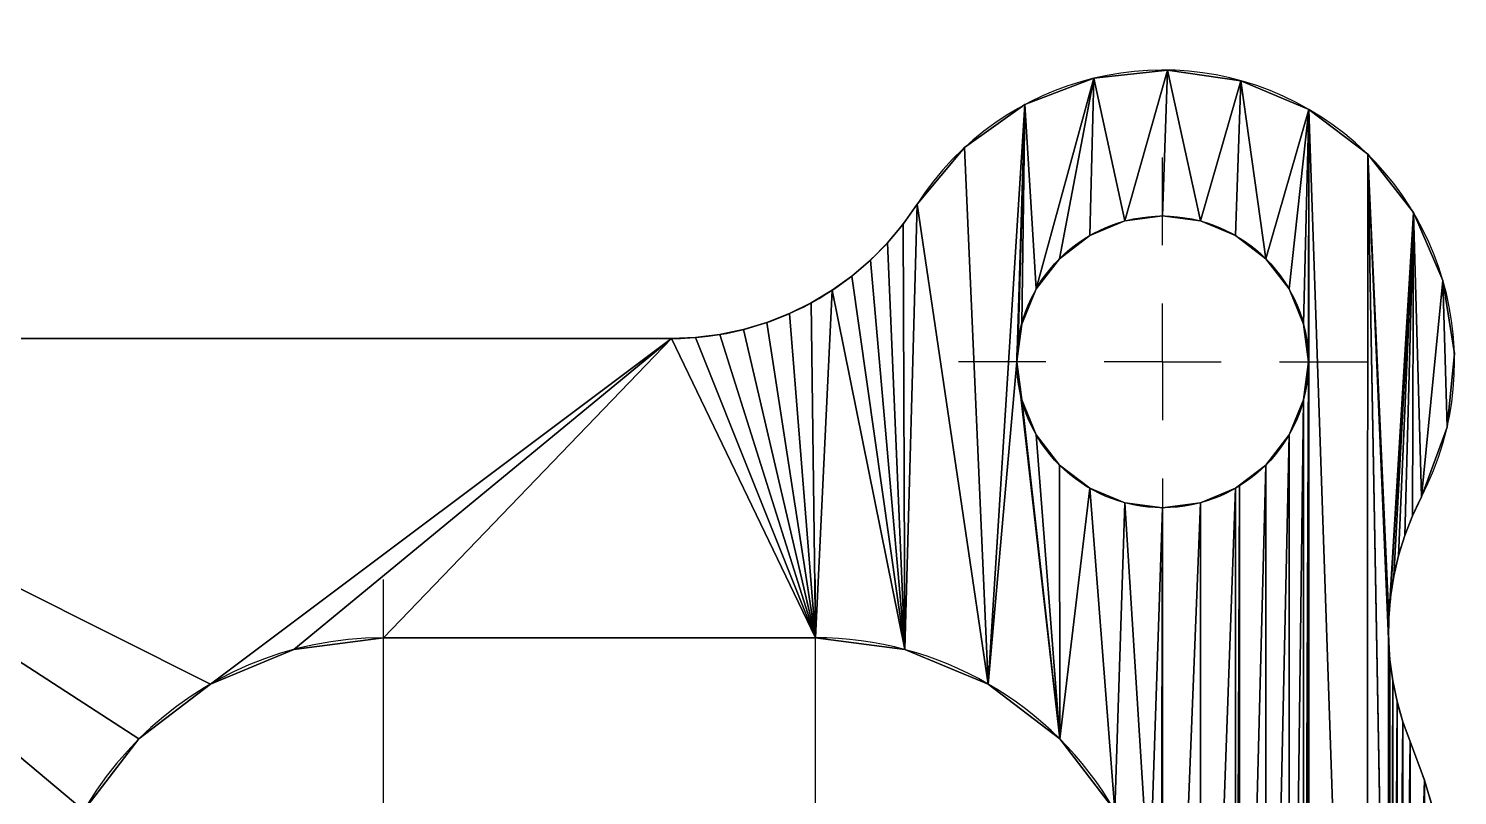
# Model space of a CAD drawing. Header units: inches. Extents: x 403 to 754, y 850 to 935.
# Drawn here: x 689.8 to 751.9, y 899.9 to 933.3 of the extents above; entities that cross this region are included whole.
import ezdxf

# ---------------------------------------------------------------- set-up
doc = ezdxf.new("R2010")
doc.units = ezdxf.units.IN
doc.header["$MEASUREMENT"] = 0
doc.layers.get('0').update_dxf_attribs({"true_color": 0xff5454})
doc.layers.add('INSPECTION_DIMENSIONS', color=7, linetype='Continuous', true_color=0xffffff)

# ---------------------------------------------------------------- blocks, each defined once
blk = doc.blocks.new('SW_CENTERMARKSYMBOL_10')
at = {"layer": 'INSPECTION_DIMENSIONS'}
for p, q in [((0, 5.08), (0, 17.5895)), ((0, 0), (0, 2.54)), ((-5.08, 0), (-17.5895, 0)), ((0, 0), (-2.54, 0)), ((0, 0), (0, -2.54)), ((0, 0), (2.54, 0)), ((5.08, 0), (17.5895, 0)), ((0, -5.08), (0, -17.5895))]:
    blk.add_line(p, q, dxfattribs=at)
blk = doc.blocks.new('SW_CENTERMARKSYMBOL_11')
at = {"layer": 'INSPECTION_DIMENSIONS'}
for p, q in [((0, 5.08), (0, 17.5895)), ((0, 0), (0, 2.54)), ((-5.08, 0), (-17.5895, 0)), ((0, 0), (-2.54, 0)), ((0, 0), (0, -2.54)), ((0, 0), (2.54, 0)), ((5.08, 0), (17.5895, 0)), ((0, -5.08), (0, -17.5895))]:
    blk.add_line(p, q, dxfattribs=at)
blk = doc.blocks.new('SW_CENTERMARKSYMBOL_12')
at = {"layer": 'INSPECTION_DIMENSIONS'}
for p, q in [((0, 5.08), (0, 8.89)), ((0, 0), (0, 2.54)), ((-5.08, 0), (-8.89, 0)), ((0, 0), (-2.54, 0)), ((0, 0), (0, -2.54)), ((0, 0), (2.54, 0)), ((5.08, 0), (8.89, 0)), ((0, -5.08), (0, -8.89))]:
    blk.add_line(p, q, dxfattribs=at)
blk = doc.blocks.new('Group_1')
for p, q in [((331.783, 79.018), (331.783, 79.018, 10)), ((334.984, 79.373), (334.984, 79.373, 10)), ((338.172, 78.912), (338.172, 78.912, 10)), ((328.775, 77.87), (328.775, 77.87, 10)), ((341.14, 77.663), (341.14, 77.663, 10)), ((326.152, 76.001), (326.152, 76.001, 10)), ((343.699, 75.708), (343.699, 75.708, 10)), ((324.083, 73.533), (324.083, 73.533, 10)), ((333.128, 72.809, 10), (333.128, 72.809)), ((334.772, 73.025, 10), (334.772, 73.025)), ((336.415, 72.809, 10), (336.415, 72.809)), ((345.684, 73.172), (345.684, 73.172, 10)), ((323.475, 72.667), (323.475, 72.667, 10)), ((331.597, 72.174, 10), (331.597, 72.174)), ((337.947, 72.174, 10), (337.947, 72.174)), ((322.796, 71.854), (322.796, 71.854, 10)), ((322.053, 71.101), (322.053, 71.101, 10)), ((330.282, 71.165, 10), (330.282, 71.165)), ((339.262, 71.165, 10), (339.262, 71.165)), ((321.249, 70.412), (321.249, 70.412, 10)), ((320.391, 69.793), (320.391, 69.793, 10)), ((329.273, 69.85, 10), (329.273, 69.85)), ((340.271, 69.85, 10), (340.271, 69.85)), ((346.968, 70.218), (346.968, 70.218, 10)), ((319.484, 69.247), (319.484, 69.247, 10)), ((318.535, 68.778), (318.535, 68.778, 10)), ((315.501, 67.867), (315.501, 67.867, 10)), ((316.537, 68.086), (316.537, 68.086, 10)), ((317.551, 68.391), (317.551, 68.391, 10)), ((328.638, 68.319, 10), (328.638, 68.319)), ((340.906, 68.319, 10), (340.906, 68.319)), ((313.394, 67.691), (313.394, 67.691, 10)), ((314.451, 67.735), (314.451, 67.735, 10)), ((328.422, 66.675, 10), (328.422, 66.675)), ((328.47, 67.036, 10), (328.47, 67.036)), ((341.122, 66.675, 10), (341.122, 66.675)), ((347.467, 67.036), (347.467, 67.036, 10)), ((328.638, 65.031, 10), (328.638, 65.031)), ((340.906, 65.031, 10), (340.906, 65.031)), ((329.273, 63.5, 10), (329.273, 63.5)), ((340.271, 63.5, 10), (340.271, 63.5)), ((347.15, 63.832), (347.15, 63.832, 10)), ((330.282, 62.185, 10), (330.282, 62.185)), ((339.262, 62.185, 10), (339.262, 62.185)), ((331.597, 61.176, 10), (331.597, 61.176)), ((337.947, 61.176, 10), (337.947, 61.176)), ((338.117, 61.306, 10), (338.117, 61.306)), ((333.128, 60.541, 10), (333.128, 60.541)), ((334.772, 60.325, 10), (334.772, 60.325)), ((336.415, 60.541, 10), (336.415, 60.541)), ((346.036, 60.81), (346.036, 60.81, 10)), ((345.643, 59.981), (345.643, 59.981, 10)), ((345.309, 59.127), (345.309, 59.127, 10)), ((345.039, 58.251), (345.039, 58.251, 10)), ((344.832, 57.358), (344.832, 57.358, 10)), ((344.691, 56.452), (344.691, 56.452, 10)), ((344.615, 55.538), (344.615, 55.538, 10)), ((296.968, 54.161, 10), (296.968, 54.161)), ((319.659, 54.673, 10), (300.863, 54.673, 10)), ((319.659, 54.673), (300.863, 54.673)), ((300.863, 54.673, 10), (300.863, 54.673)), ((319.659, 54.673, 10), (319.659, 54.673)), ((323.554, 54.161, 10), (323.554, 54.161)), ((344.605, 54.621), (344.605, 54.621, 10)), ((344.661, 53.706), (344.661, 53.706, 10)), ((293.338, 52.657, 10), (293.338, 52.657)), ((327.184, 52.657, 10), (327.184, 52.657)), ((344.784, 52.797), (344.784, 52.797, 10)), ((344.971, 51.899), (344.971, 51.899, 10)), ((345.223, 51.018), (345.223, 51.018, 10)), ((290.221, 50.266, 10), (290.221, 50.266)), ((330.301, 50.266, 10), (330.301, 50.266)), ((345.538, 50.157), (345.538, 50.157, 10)), ((346.161, 48.473), (346.161, 48.473, 10))]:
    blk.add_line(p, q)
at = {"color": 7, "true_color": 0xffffff}
for p, q in [((313.394, 67.691, 10), (263.345, 67.691, 10)), ((313.394, 67.691), (263.345, 67.691))]:
    blk.add_line(p, q, dxfattribs=at)
for centre in [(334.772, 66.675, 10), (334.772, 66.675)]:
    blk.add_circle(centre, 6.35, dxfattribs=at)
for centre, radius, start, end in [((334.772, 66.675, 10), 12.7, 332.4937, 147.31636), ((334.772, 66.675), 12.7, 332.4937, 147.31636), ((313.394, 80.391, 10), 12.7, 270, 327.31636), ((313.394, 80.391), 12.7, 270, 327.31636), ((357.301, 54.944, 10), 12.7, 152.4937, 202.14619), ((357.301, 54.944), 12.7, 152.4937, 202.14619), ((319.659, 39.624, 10), 27.94, 337.96225, 22.14619), ((319.659, 39.624), 27.94, 337.96225, 22.14619)]:
    blk.add_arc(centre, radius, start, end, dxfattribs=at)
for centre, start, end in [((300.863, 39.624, 10), 90, 270), ((300.863, 39.624), 90, 270), ((319.659, 39.624, 10), 269.99995, 90), ((319.659, 39.624), 269.99995, 90)]:
    blk.add_arc(centre, 15.05, start, end)
at = {"layer": 'INSPECTION_DIMENSIONS'}
for name, p in [('SW_CENTERMARKSYMBOL_12', (334.772, 66.675)), ('SW_CENTERMARKSYMBOL_10', (300.863, 39.624)), ('SW_CENTERMARKSYMBOL_11', (319.659, 39.624))]:
    blk.add_blockref(name, p, dxfattribs=at)
mesh = blk.add_polyface()
corners = [(253.75, 11.811, 10), (243.776, 39.624, 10), (244.393, 66.122, 10), (245.095, 67.036, 10), (245.402, 67.437, 10), (246.037, 68.968, 10), (246.253, 70.612, 10), (246.945, 81.181, 10), (248.868, 79.607, 10), (250.448, 77.69, 10), (251.624, 75.501, 10), (252.158, 74.379, 10), (252.8, 73.313, 10), (253.543, 72.316, 10), (254.38, 71.396, 10), (254.813, 11.766, 10), (255.303, 70.562, 10), (255.87, 11.633, 10), (256.303, 69.822, 10), (256.911, 11.411, 10), (257.37, 69.184, 10), (257.93, 11.103, 10), (258.495, 68.654, 10), (258.92, 10.711, 10), (259.666, 68.236, 10), (259.873, 10.237, 10), (260.873, 67.934, 10), (260.784, 9.685, 10), (261.645, 9.059, 10), (262.103, 67.752, 10), (262.45, 8.363, 10), (263.345, 67.691, 10), (263.195, 7.601, 10), (263.873, 6.78, 10), (287.83, 47.149, 10), (290.221, 50.266, 10), (293.338, 52.657, 10), (270.719, 17.19, 10), (272.034, 18.199, 10), (273.565, 18.834, 10), (275.209, 19.05, 10), (286.326, 43.519, 10), (276.852, 18.834, 10), (281.559, 12.7, 10), (285.813, 39.624, 10), (285.939, 5.906, 10), (286.326, 35.729, 10)]
mesh.append_faces([[corners[k] for k in face] for face in [(0, 14, 15), (15, 16, 17), (17, 18, 19), (19, 20, 21), (21, 22, 23), (23, 24, 25), (25, 26, 27), (27, 26, 28), (28, 29, 30), (30, 31, 32), (32, 31, 33), (34, 31, 35), (35, 31, 36), (37, 34, 38), (38, 34, 39), (39, 34, 40), (40, 41, 42)]], dxfattribs={"vtx0": -1, "vtx1": -1})
mesh.append_faces([[corners[k] for k in face] for face in [(0, 1, 2), (0, 6, 7), (33, 31, 34)]], dxfattribs={"vtx0": -1, "vtx1": -1, "vtx2": -1})
mesh.append_faces([[corners[k] for k in face] for face in [(0, 2, 3), (0, 3, 4), (0, 4, 5), (0, 5, 6), (0, 7, 8), (0, 8, 9), (0, 9, 10), (0, 10, 11), (0, 11, 12), (0, 12, 13), (0, 13, 14), (15, 14, 16), (17, 16, 18), (19, 18, 20), (21, 20, 22), (23, 22, 24), (25, 24, 26), (28, 26, 29), (30, 29, 31), (40, 34, 41), (43, 41, 44), (45, 44, 46)]], dxfattribs={"vtx0": -1, "vtx2": -1})
mesh = blk.add_polyface()
corners = [(253.75, 11.811), (243.776, 39.624), (244.393, 66.122), (245.095, 67.036), (245.402, 67.437), (246.037, 68.968), (246.253, 70.612), (246.945, 81.181), (248.868, 79.607), (250.448, 77.69), (251.624, 75.501), (252.158, 74.379), (252.8, 73.313), (253.543, 72.316), (254.38, 71.396), (254.813, 11.766), (255.303, 70.562), (255.87, 11.633), (256.303, 69.822), (256.911, 11.411), (257.37, 69.184), (257.93, 11.103), (258.495, 68.654), (258.92, 10.711), (259.666, 68.236), (259.873, 10.237), (260.873, 67.934), (260.784, 9.685), (261.645, 9.059), (262.103, 67.752), (262.45, 8.363), (263.345, 67.691), (263.195, 7.601), (263.873, 6.78), (287.83, 47.149), (290.221, 50.266), (293.338, 52.657), (270.719, 17.19), (272.034, 18.199), (273.565, 18.834), (275.209, 19.05), (286.326, 43.519), (276.852, 18.834), (281.559, 12.7), (285.813, 39.624), (285.939, 5.906), (286.326, 35.729)]
mesh.append_faces([[corners[k] for k in face] for face in [(0, 14, 15), (15, 16, 17), (17, 18, 19), (19, 20, 21), (21, 22, 23), (23, 24, 25), (25, 26, 27), (27, 26, 28), (28, 29, 30), (30, 31, 32), (32, 31, 33), (34, 31, 35), (35, 31, 36), (37, 34, 38), (38, 34, 39), (39, 34, 40), (40, 41, 42)]], dxfattribs={"vtx0": -1, "vtx1": -1})
mesh.append_faces([[corners[k] for k in face] for face in [(0, 1, 2), (0, 6, 7), (33, 31, 34)]], dxfattribs={"vtx0": -1, "vtx1": -1, "vtx2": -1})
mesh.append_faces([[corners[k] for k in face] for face in [(0, 2, 3), (0, 3, 4), (0, 4, 5), (0, 5, 6), (0, 7, 8), (0, 8, 9), (0, 9, 10), (0, 10, 11), (0, 11, 12), (0, 12, 13), (0, 13, 14), (15, 14, 16), (17, 16, 18), (19, 18, 20), (21, 20, 22), (23, 22, 24), (25, 24, 26), (28, 26, 29), (30, 29, 31), (40, 34, 41), (43, 41, 44), (45, 44, 46)]], dxfattribs={"vtx0": -1, "vtx2": -1})
mesh = blk.add_polyface()
corners = [(328.422, 66.675, 10), (330.301, 50.266, 10), (327.184, 52.657, 10), (328.638, 65.031, 10), (329.273, 63.5, 10), (330.282, 62.185, 10), (331.597, 61.176, 10), (332.692, 47.149, 10), (333.128, 60.541, 10), (334.196, 43.519, 10), (334.772, 60.325, 10), (334.708, 39.624, 10), (293.338, 52.657, 10), (263.345, 67.691, 10), (313.394, 67.691, 10), (296.968, 54.161, 10), (300.863, 54.673, 10), (319.659, 54.673, 10), (314.451, 67.735, 10), (315.501, 67.867, 10), (316.537, 68.086, 10), (317.551, 68.391, 10), (318.535, 68.778, 10), (319.484, 69.247, 10), (320.391, 69.793, 10), (323.554, 54.161, 10), (321.249, 70.412, 10), (322.053, 71.101, 10), (322.796, 71.854, 10), (323.475, 72.667, 10), (324.083, 73.533, 10), (326.152, 76.001, 10), (328.775, 77.87, 10), (328.47, 67.036, 10), (328.638, 68.319, 10), (329.273, 69.85, 10), (331.783, 79.018, 10), (330.282, 71.165, 10), (331.597, 72.174, 10), (333.128, 72.809, 10), (334.984, 79.373, 10), (334.772, 73.025, 10), (334.772, 19.05, 10), (336.415, 60.541, 10)]
mesh.append_faces([[corners[k] for k in face] for face in [(1, 6, 7), (7, 8, 9), (9, 10, 11), (12, 14, 15), (15, 14, 16), (16, 14, 17), (17, 24, 25), (25, 30, 2), (0, 32, 33), (33, 32, 34), (34, 32, 35), (35, 36, 37), (37, 36, 38), (38, 36, 39), (39, 40, 41)]], dxfattribs={"vtx0": -1, "vtx1": -1})
mesh.append_faces([[corners[k] for k in face] for face in [(2, 32, 0), (42, 11, 10)]], dxfattribs={"vtx0": -1, "vtx1": -1, "vtx2": -1})
mesh.append_faces([[corners[k] for k in face] for face in [(0, 1, 2), (1, 0, 3), (1, 3, 4), (1, 4, 5), (1, 5, 6), (7, 6, 8), (9, 8, 10), (12, 13, 14), (17, 14, 18), (17, 18, 19), (17, 19, 20), (17, 20, 21), (17, 21, 22), (17, 22, 23), (17, 23, 24), (25, 24, 26), (25, 26, 27), (25, 27, 28), (25, 28, 29), (25, 29, 30), (2, 30, 31), (2, 31, 32), (35, 32, 36), (39, 36, 40), (42, 10, 43)]], dxfattribs={"vtx0": -1, "vtx2": -1})
mesh = blk.add_polyface()
corners = [(328.422, 66.675), (330.301, 50.266), (327.184, 52.657), (328.638, 65.031), (329.273, 63.5), (330.282, 62.185), (331.597, 61.176), (332.692, 47.149), (333.128, 60.541), (334.196, 43.519), (334.772, 60.325), (334.708, 39.624), (293.338, 52.657), (263.345, 67.691), (313.394, 67.691), (296.968, 54.161), (300.863, 54.673), (319.659, 54.673), (314.451, 67.735), (315.501, 67.867), (316.537, 68.086), (317.551, 68.391), (318.535, 68.778), (319.484, 69.247), (320.391, 69.793), (323.554, 54.161), (321.249, 70.412), (322.053, 71.101), (322.796, 71.854), (323.475, 72.667), (324.083, 73.533), (326.152, 76.001), (328.775, 77.87), (328.47, 67.036), (328.638, 68.319), (329.273, 69.85), (331.783, 79.018), (330.282, 71.165), (331.597, 72.174), (333.128, 72.809), (334.984, 79.373), (334.772, 73.025), (334.772, 19.05), (336.415, 60.541)]
mesh.append_faces([[corners[k] for k in face] for face in [(1, 6, 7), (7, 8, 9), (9, 10, 11), (12, 14, 15), (15, 14, 16), (16, 14, 17), (17, 24, 25), (25, 30, 2), (0, 32, 33), (33, 32, 34), (34, 32, 35), (35, 36, 37), (37, 36, 38), (38, 36, 39), (39, 40, 41)]], dxfattribs={"vtx0": -1, "vtx1": -1})
mesh.append_faces([[corners[k] for k in face] for face in [(2, 32, 0), (42, 11, 10)]], dxfattribs={"vtx0": -1, "vtx1": -1, "vtx2": -1})
mesh.append_faces([[corners[k] for k in face] for face in [(0, 1, 2), (1, 0, 3), (1, 3, 4), (1, 4, 5), (1, 5, 6), (7, 6, 8), (9, 8, 10), (12, 13, 14), (17, 14, 18), (17, 18, 19), (17, 19, 20), (17, 20, 21), (17, 21, 22), (17, 22, 23), (17, 23, 24), (25, 24, 26), (25, 26, 27), (25, 27, 28), (25, 28, 29), (25, 29, 30), (2, 30, 31), (2, 31, 32), (35, 32, 36), (39, 36, 40), (42, 10, 43)]], dxfattribs={"vtx0": -1, "vtx2": -1})
mesh = blk.add_polyface()
corners = [(328.775, 77.87, 10), (331.783, 79.018), (328.775, 77.87), (331.783, 79.018, 10)]
mesh.append_faces([[corners[k] for k in face] for face in [(0, 1, 2), (1, 0, 3)]], dxfattribs={"vtx0": -1})
mesh = blk.add_polyface()
corners = [(331.783, 79.018, 10), (334.984, 79.373), (331.783, 79.018), (334.984, 79.373, 10)]
mesh.append_faces([[corners[k] for k in face] for face in [(0, 1, 2), (1, 0, 3)]], dxfattribs={"vtx0": -1})
mesh = blk.add_polyface()
corners = [(334.772, 73.025, 10), (334.984, 79.373, 10), (336.415, 72.809, 10), (338.172, 78.912, 10), (337.947, 72.174, 10), (339.262, 71.165, 10), (341.14, 77.663, 10), (340.271, 69.85, 10), (340.906, 68.319, 10), (341.122, 66.675, 10), (341.122, 12.7, 10), (343.699, 75.708, 10), (344.615, 55.538, 10), (344.605, 54.621, 10), (345.684, 73.172, 10), (344.691, 56.452, 10), (344.832, 57.358, 10), (345.039, 58.251, 10), (345.309, 59.127, 10), (345.643, 59.981, 10), (346.036, 60.81, 10), (346.968, 70.218, 10), (347.15, 63.832, 10), (347.467, 67.036, 10), (344.661, 53.706, 10), (344.634, 24.697, 10), (344.69, 25.608, 10), (344.784, 52.797, 10), (344.811, 26.512, 10), (344.971, 51.899, 10), (344.997, 27.405, 10), (345.223, 51.018, 10), (345.246, 28.283, 10), (345.538, 50.157, 10), (345.558, 29.14, 10), (346.161, 48.473, 10), (346.177, 30.825, 10), (346.674, 46.753, 10), (346.688, 32.546, 10), (347.076, 45.003, 10), (347.086, 34.297, 10), (347.365, 43.231, 10), (347.372, 36.069, 10), (347.54, 41.445, 10), (347.543, 37.856, 10), (347.599, 39.65, 10), (343.664, 3.632, 10), (344.643, 23.785, 10), (336.415, 18.834, 10), (336.415, 60.541, 10), (337.947, 61.176, 10), (337.947, 18.199, 10), (338.117, 61.306, 10), (338.117, 18.069, 10), (339.262, 62.185, 10), (339.262, 17.19, 10), (340.271, 63.5, 10), (340.271, 15.875, 10), (340.906, 65.031, 10), (340.906, 14.344, 10)]
mesh.append_faces([[corners[k] for k in face] for face in [(22, 21, 23), (44, 43, 45)]], dxfattribs={"vtx0": -1})
mesh.append_faces([[corners[k] for k in face] for face in [(0, 1, 2), (2, 3, 4), (4, 3, 5), (5, 6, 7), (7, 6, 8), (8, 6, 9), (12, 14, 15), (15, 14, 16), (16, 14, 17), (17, 14, 18), (18, 14, 19), (19, 14, 20), (20, 21, 22), (24, 25, 13), (40, 41, 42), (42, 43, 44), (47, 11, 25)]], dxfattribs={"vtx0": -1, "vtx1": -1})
mesh.append_faces([[corners[k] for k in face] for face in [(9, 6, 10), (25, 11, 13)]], dxfattribs={"vtx0": -1, "vtx1": -1, "vtx2": -1})
mesh.append_faces([[corners[k] for k in face] for face in [(2, 1, 3), (5, 3, 6), (11, 12, 13), (12, 11, 14), (20, 14, 21), (26, 24, 27), (28, 27, 29), (30, 29, 31), (32, 31, 33), (34, 33, 35), (36, 35, 37), (38, 37, 39), (40, 39, 41), (42, 41, 43), (46, 6, 11), (48, 49, 50), (51, 50, 52), (53, 52, 54), (55, 54, 56), (57, 56, 58), (59, 58, 9)]], dxfattribs={"vtx0": -1, "vtx2": -1})
mesh = blk.add_polyface()
corners = [(334.772, 73.025), (334.984, 79.373), (336.415, 72.809), (338.172, 78.912), (337.947, 72.174), (339.262, 71.165), (341.14, 77.663), (340.271, 69.85), (340.906, 68.319), (341.122, 66.675), (341.122, 12.7), (343.699, 75.708), (344.615, 55.538), (344.605, 54.621), (345.684, 73.172), (344.691, 56.452), (344.832, 57.358), (345.039, 58.251), (345.309, 59.127), (345.643, 59.981), (346.036, 60.81), (346.968, 70.218), (347.15, 63.832), (347.467, 67.036), (344.661, 53.706), (344.634, 24.697), (344.69, 25.608), (344.784, 52.797), (344.811, 26.512), (344.971, 51.899), (344.997, 27.405), (345.223, 51.018), (345.246, 28.283), (345.538, 50.157), (345.558, 29.14), (346.161, 48.473), (346.177, 30.825), (346.674, 46.753), (346.688, 32.546), (347.076, 45.003), (347.086, 34.297), (347.365, 43.231), (347.372, 36.069), (347.54, 41.445), (347.543, 37.856), (347.599, 39.65), (343.664, 3.632), (344.643, 23.785), (336.415, 18.834), (336.415, 60.541), (337.947, 61.176), (337.947, 18.199), (338.117, 61.306), (338.117, 18.069), (339.262, 62.185), (339.262, 17.19), (340.271, 63.5), (340.271, 15.875), (340.906, 65.031), (340.906, 14.344)]
mesh.append_faces([[corners[k] for k in face] for face in [(22, 21, 23), (44, 43, 45)]], dxfattribs={"vtx0": -1})
mesh.append_faces([[corners[k] for k in face] for face in [(0, 1, 2), (2, 3, 4), (4, 3, 5), (5, 6, 7), (7, 6, 8), (8, 6, 9), (12, 14, 15), (15, 14, 16), (16, 14, 17), (17, 14, 18), (18, 14, 19), (19, 14, 20), (20, 21, 22), (24, 25, 13), (40, 41, 42), (42, 43, 44), (47, 11, 25)]], dxfattribs={"vtx0": -1, "vtx1": -1})
mesh.append_faces([[corners[k] for k in face] for face in [(9, 6, 10), (25, 11, 13)]], dxfattribs={"vtx0": -1, "vtx1": -1, "vtx2": -1})
mesh.append_faces([[corners[k] for k in face] for face in [(2, 1, 3), (5, 3, 6), (11, 12, 13), (12, 11, 14), (20, 14, 21), (26, 24, 27), (28, 27, 29), (30, 29, 31), (32, 31, 33), (34, 33, 35), (36, 35, 37), (38, 37, 39), (40, 39, 41), (42, 41, 43), (46, 6, 11), (48, 49, 50), (51, 50, 52), (53, 52, 54), (55, 54, 56), (57, 56, 58), (59, 58, 9)]], dxfattribs={"vtx0": -1, "vtx2": -1})
mesh = blk.add_polyface()
corners = [(334.984, 79.373, 10), (338.172, 78.912), (334.984, 79.373), (338.172, 78.912, 10)]
mesh.append_faces([[corners[k] for k in face] for face in [(0, 1, 2), (1, 0, 3)]], dxfattribs={"vtx0": -1})
mesh = blk.add_polyface()
corners = [(338.172, 78.912, 10), (341.14, 77.663), (338.172, 78.912), (341.14, 77.663, 10)]
mesh.append_faces([[corners[k] for k in face] for face in [(0, 1, 2), (1, 0, 3)]], dxfattribs={"vtx0": -1})
mesh = blk.add_polyface()
corners = [(326.152, 76.001, 10), (328.775, 77.87), (326.152, 76.001), (328.775, 77.87, 10)]
mesh.append_faces([[corners[k] for k in face] for face in [(0, 1, 2), (1, 0, 3)]], dxfattribs={"vtx0": -1})
mesh = blk.add_polyface()
corners = [(344.634, 24.697, 10), (344.661, 53.706, 10), (344.69, 25.608, 10), (344.784, 52.797, 10), (344.811, 26.512, 10), (344.971, 51.899, 10), (344.997, 27.405, 10), (345.223, 51.018, 10), (345.246, 28.283, 10), (345.538, 50.157, 10), (345.558, 29.14, 10), (346.161, 48.473, 10), (346.177, 30.825, 10), (346.674, 46.753, 10), (346.688, 32.546, 10), (347.076, 45.003, 10), (347.086, 34.297, 10), (331.721, 0.372, 10), (333.128, 6.566, 10), (334.924, 0.001, 10), (334.772, 6.35, 10), (336.415, 6.566, 10), (338.117, 0.448, 10), (337.947, 7.201, 10), (338.117, 7.331, 10), (339.262, 8.21, 10), (341.094, 1.685, 10), (340.271, 9.525, 10), (340.906, 11.056, 10), (341.122, 12.7, 10), (343.664, 3.632, 10), (341.14, 77.663, 10), (343.699, 75.708, 10), (344.643, 23.785, 10), (345.661, 6.164, 10), (344.719, 22.876, 10), (344.859, 21.974, 10), (345.063, 21.085, 10), (345.331, 20.213, 10), (345.661, 19.362, 10), (346.956, 9.116, 10), (346.051, 18.538, 10), (347.157, 15.509, 10), (347.466, 12.3, 10), (333.128, 18.834, 10), (332.692, 32.099, 10), (334.196, 35.729, 10), (334.772, 19.05, 10), (334.708, 39.624, 10), (336.415, 60.541, 10), (336.415, 18.834, 10), (337.947, 61.176, 10), (337.947, 18.199, 10), (338.117, 61.306, 10), (338.117, 18.069, 10), (339.262, 62.185, 10), (339.262, 17.19, 10), (340.271, 63.5, 10), (340.271, 15.875, 10), (340.906, 65.031, 10), (340.906, 14.344, 10), (341.122, 66.675, 10)]
mesh.append_faces([[corners[k] for k in face] for face in [(40, 42, 43)]], dxfattribs={"vtx0": -1})
mesh.append_faces([[corners[k] for k in face] for face in [(0, 1, 2), (2, 3, 4), (4, 5, 6), (6, 7, 8), (8, 9, 10), (10, 11, 12), (12, 13, 14), (14, 15, 16), (17, 18, 19), (19, 21, 22), (22, 25, 26), (26, 29, 30), (30, 33, 34), (34, 39, 40), (44, 46, 47), (47, 49, 50), (50, 51, 52), (52, 53, 54), (54, 55, 56), (56, 57, 58), (58, 59, 60), (60, 61, 29)]], dxfattribs={"vtx0": -1, "vtx1": -1})
mesh.append_faces([[corners[k] for k in face] for face in [(30, 29, 31), (30, 32, 33)]], dxfattribs={"vtx0": -1, "vtx1": -1, "vtx2": -1})
mesh.append_faces([[corners[k] for k in face] for face in [(19, 18, 20), (19, 20, 21), (22, 21, 23), (22, 23, 24), (22, 24, 25), (26, 25, 27), (26, 27, 28), (26, 28, 29), (34, 33, 35), (34, 35, 36), (34, 36, 37), (34, 37, 38), (34, 38, 39), (40, 39, 41), (40, 41, 42), (44, 45, 46), (47, 46, 48)]], dxfattribs={"vtx0": -1, "vtx2": -1})
mesh = blk.add_polyface()
corners = [(344.634, 24.697), (344.661, 53.706), (344.69, 25.608), (344.784, 52.797), (344.811, 26.512), (344.971, 51.899), (344.997, 27.405), (345.223, 51.018), (345.246, 28.283), (345.538, 50.157), (345.558, 29.14), (346.161, 48.473), (346.177, 30.825), (346.674, 46.753), (346.688, 32.546), (347.076, 45.003), (347.086, 34.297), (331.721, 0.372), (333.128, 6.566), (334.924, 0.001), (334.772, 6.35), (336.415, 6.566), (338.117, 0.448), (337.947, 7.201), (338.117, 7.331), (339.262, 8.21), (341.094, 1.685), (340.271, 9.525), (340.906, 11.056), (341.122, 12.7), (343.664, 3.632), (341.14, 77.663), (343.699, 75.708), (344.643, 23.785), (345.661, 6.164), (344.719, 22.876), (344.859, 21.974), (345.063, 21.085), (345.331, 20.213), (345.661, 19.362), (346.956, 9.116), (346.051, 18.538), (347.157, 15.509), (347.466, 12.3), (333.128, 18.834), (332.692, 32.099), (334.196, 35.729), (334.772, 19.05), (334.708, 39.624), (336.415, 60.541), (336.415, 18.834), (337.947, 61.176), (337.947, 18.199), (338.117, 61.306), (338.117, 18.069), (339.262, 62.185), (339.262, 17.19), (340.271, 63.5), (340.271, 15.875), (340.906, 65.031), (340.906, 14.344), (341.122, 66.675)]
mesh.append_faces([[corners[k] for k in face] for face in [(40, 42, 43)]], dxfattribs={"vtx0": -1})
mesh.append_faces([[corners[k] for k in face] for face in [(0, 1, 2), (2, 3, 4), (4, 5, 6), (6, 7, 8), (8, 9, 10), (10, 11, 12), (12, 13, 14), (14, 15, 16), (17, 18, 19), (19, 21, 22), (22, 25, 26), (26, 29, 30), (30, 33, 34), (34, 39, 40), (44, 46, 47), (47, 49, 50), (50, 51, 52), (52, 53, 54), (54, 55, 56), (56, 57, 58), (58, 59, 60), (60, 61, 29)]], dxfattribs={"vtx0": -1, "vtx1": -1})
mesh.append_faces([[corners[k] for k in face] for face in [(30, 29, 31), (30, 32, 33)]], dxfattribs={"vtx0": -1, "vtx1": -1, "vtx2": -1})
mesh.append_faces([[corners[k] for k in face] for face in [(19, 18, 20), (19, 20, 21), (22, 21, 23), (22, 23, 24), (22, 24, 25), (26, 25, 27), (26, 27, 28), (26, 28, 29), (34, 33, 35), (34, 35, 36), (34, 36, 37), (34, 37, 38), (34, 38, 39), (40, 39, 41), (40, 41, 42), (44, 45, 46), (47, 46, 48)]], dxfattribs={"vtx0": -1, "vtx2": -1})
mesh = blk.add_polyface()
corners = [(341.14, 77.663, 10), (343.699, 75.708), (341.14, 77.663), (343.699, 75.708, 10)]
mesh.append_faces([[corners[k] for k in face] for face in [(0, 1, 2), (1, 0, 3)]], dxfattribs={"vtx0": -1})
mesh = blk.add_polyface()
corners = [(326.152, 76.001, 10), (324.083, 73.533), (324.083, 73.533, 10), (326.152, 76.001)]
mesh.append_faces([[corners[k] for k in face] for face in [(0, 1, 2), (1, 0, 3)]], dxfattribs={"vtx0": -1})
mesh = blk.add_polyface()
corners = [(343.699, 75.708), (345.684, 73.172, 10), (345.684, 73.172), (343.699, 75.708, 10)]
mesh.append_faces([[corners[k] for k in face] for face in [(0, 1, 2), (1, 0, 3)]], dxfattribs={"vtx0": -1})
mesh = blk.add_polyface()
corners = [(324.083, 73.533, 10), (323.475, 72.667), (323.475, 72.667, 10), (324.083, 73.533)]
mesh.append_faces([[corners[k] for k in face] for face in [(0, 1, 2), (1, 0, 3)]], dxfattribs={"vtx0": -1})
mesh = blk.add_polyface()
corners = [(333.128, 72.809, 10), (331.597, 72.174), (333.128, 72.809), (331.597, 72.174, 10)]
mesh.append_faces([[corners[k] for k in face] for face in [(0, 1, 2), (1, 0, 3)]], dxfattribs={"vtx0": -1})
mesh = blk.add_polyface()
corners = [(334.772, 73.025, 10), (333.128, 72.809), (334.772, 73.025), (333.128, 72.809, 10)]
mesh.append_faces([[corners[k] for k in face] for face in [(0, 1, 2), (1, 0, 3)]], dxfattribs={"vtx0": -1})
mesh = blk.add_polyface()
corners = [(336.415, 72.809, 10), (334.772, 73.025), (336.415, 72.809), (334.772, 73.025, 10)]
mesh.append_faces([[corners[k] for k in face] for face in [(0, 1, 2), (1, 0, 3)]], dxfattribs={"vtx0": -1})
mesh = blk.add_polyface()
corners = [(337.947, 72.174, 10), (336.415, 72.809), (337.947, 72.174), (336.415, 72.809, 10)]
mesh.append_faces([[corners[k] for k in face] for face in [(0, 1, 2), (1, 0, 3)]], dxfattribs={"vtx0": -1})
mesh = blk.add_polyface()
corners = [(345.684, 73.172), (346.968, 70.218, 10), (346.968, 70.218), (345.684, 73.172, 10)]
mesh.append_faces([[corners[k] for k in face] for face in [(0, 1, 2), (1, 0, 3)]], dxfattribs={"vtx0": -1})
mesh = blk.add_polyface()
corners = [(323.475, 72.667, 10), (322.796, 71.854), (322.796, 71.854, 10), (323.475, 72.667)]
mesh.append_faces([[corners[k] for k in face] for face in [(0, 1, 2), (1, 0, 3)]], dxfattribs={"vtx0": -1})
mesh = blk.add_polyface()
corners = [(331.597, 72.174, 10), (330.282, 71.165), (331.597, 72.174), (330.282, 71.165, 10)]
mesh.append_faces([[corners[k] for k in face] for face in [(0, 1, 2), (1, 0, 3)]], dxfattribs={"vtx0": -1})
mesh = blk.add_polyface()
corners = [(339.262, 71.165, 10), (337.947, 72.174), (339.262, 71.165), (337.947, 72.174, 10)]
mesh.append_faces([[corners[k] for k in face] for face in [(0, 1, 2), (1, 0, 3)]], dxfattribs={"vtx0": -1})
mesh = blk.add_polyface()
corners = [(322.796, 71.854, 10), (322.053, 71.101), (322.053, 71.101, 10), (322.796, 71.854)]
mesh.append_faces([[corners[k] for k in face] for face in [(0, 1, 2), (1, 0, 3)]], dxfattribs={"vtx0": -1})
mesh = blk.add_polyface()
corners = [(321.249, 70.412, 10), (322.053, 71.101), (321.249, 70.412), (322.053, 71.101, 10)]
mesh.append_faces([[corners[k] for k in face] for face in [(0, 1, 2), (1, 0, 3)]], dxfattribs={"vtx0": -1})
mesh = blk.add_polyface()
corners = [(330.282, 71.165), (329.273, 69.85, 10), (329.273, 69.85), (330.282, 71.165, 10)]
mesh.append_faces([[corners[k] for k in face] for face in [(0, 1, 2), (1, 0, 3)]], dxfattribs={"vtx0": -1})
mesh = blk.add_polyface()
corners = [(339.262, 71.165, 10), (340.271, 69.85), (340.271, 69.85, 10), (339.262, 71.165)]
mesh.append_faces([[corners[k] for k in face] for face in [(0, 1, 2), (1, 0, 3)]], dxfattribs={"vtx0": -1})
mesh = blk.add_polyface()
corners = [(320.391, 69.793, 10), (321.249, 70.412), (320.391, 69.793), (321.249, 70.412, 10)]
mesh.append_faces([[corners[k] for k in face] for face in [(0, 1, 2), (1, 0, 3)]], dxfattribs={"vtx0": -1})
mesh = blk.add_polyface()
corners = [(319.484, 69.247, 10), (320.391, 69.793), (319.484, 69.247), (320.391, 69.793, 10)]
mesh.append_faces([[corners[k] for k in face] for face in [(0, 1, 2), (1, 0, 3)]], dxfattribs={"vtx0": -1})
mesh = blk.add_polyface()
corners = [(329.273, 69.85), (328.638, 68.319, 10), (328.638, 68.319), (329.273, 69.85, 10)]
mesh.append_faces([[corners[k] for k in face] for face in [(0, 1, 2), (1, 0, 3)]], dxfattribs={"vtx0": -1})
mesh = blk.add_polyface()
corners = [(340.271, 69.85, 10), (340.906, 68.319), (340.906, 68.319, 10), (340.271, 69.85)]
mesh.append_faces([[corners[k] for k in face] for face in [(0, 1, 2), (1, 0, 3)]], dxfattribs={"vtx0": -1})
mesh = blk.add_polyface()
corners = [(346.968, 70.218), (347.467, 67.036, 10), (347.467, 67.036), (346.968, 70.218, 10)]
mesh.append_faces([[corners[k] for k in face] for face in [(0, 1, 2), (1, 0, 3)]], dxfattribs={"vtx0": -1})
mesh = blk.add_polyface()
corners = [(318.535, 68.778, 10), (319.484, 69.247), (318.535, 68.778), (319.484, 69.247, 10)]
mesh.append_faces([[corners[k] for k in face] for face in [(0, 1, 2), (1, 0, 3)]], dxfattribs={"vtx0": -1})
mesh = blk.add_polyface()
corners = [(317.551, 68.391, 10), (318.535, 68.778), (317.551, 68.391), (318.535, 68.778, 10)]
mesh.append_faces([[corners[k] for k in face] for face in [(0, 1, 2), (1, 0, 3)]], dxfattribs={"vtx0": -1})
mesh = blk.add_polyface()
corners = [(314.451, 67.735, 10), (315.501, 67.867), (314.451, 67.735), (315.501, 67.867, 10)]
mesh.append_faces([[corners[k] for k in face] for face in [(0, 1, 2), (1, 0, 3)]], dxfattribs={"vtx0": -1})
mesh = blk.add_polyface()
corners = [(315.501, 67.867, 10), (316.537, 68.086), (315.501, 67.867), (316.537, 68.086, 10)]
mesh.append_faces([[corners[k] for k in face] for face in [(0, 1, 2), (1, 0, 3)]], dxfattribs={"vtx0": -1})
mesh = blk.add_polyface()
corners = [(316.537, 68.086, 10), (317.551, 68.391), (316.537, 68.086), (317.551, 68.391, 10)]
mesh.append_faces([[corners[k] for k in face] for face in [(0, 1, 2), (1, 0, 3)]], dxfattribs={"vtx0": -1})
mesh = blk.add_polyface()
corners = [(328.638, 68.319), (328.47, 67.036, 10), (328.47, 67.036), (328.638, 68.319, 10)]
mesh.append_faces([[corners[k] for k in face] for face in [(0, 1, 2), (1, 0, 3)]], dxfattribs={"vtx0": -1})
mesh = blk.add_polyface()
corners = [(340.906, 68.319, 10), (341.122, 66.675), (341.122, 66.675, 10), (340.906, 68.319)]
mesh.append_faces([[corners[k] for k in face] for face in [(0, 1, 2), (1, 0, 3)]], dxfattribs={"vtx0": -1})
mesh = blk.add_polyface()
corners = [(263.345, 67.691, 10), (313.394, 67.691), (263.345, 67.691), (313.394, 67.691, 10)]
mesh.append_faces([[corners[k] for k in face] for face in [(0, 1, 2), (1, 0, 3)]], dxfattribs={"vtx0": -1})
mesh = blk.add_polyface()
corners = [(313.394, 67.691, 10), (314.451, 67.735), (313.394, 67.691), (314.451, 67.735, 10)]
mesh.append_faces([[corners[k] for k in face] for face in [(0, 1, 2), (1, 0, 3)]], dxfattribs={"vtx0": -1})
mesh = blk.add_polyface()
corners = [(328.47, 67.036), (328.422, 66.675, 10), (328.422, 66.675), (328.47, 67.036, 10)]
mesh.append_faces([[corners[k] for k in face] for face in [(0, 1, 2), (1, 0, 3)]], dxfattribs={"vtx0": -1})
mesh = blk.add_polyface()
corners = [(328.422, 66.675), (328.638, 65.031, 10), (328.638, 65.031), (328.422, 66.675, 10)]
mesh.append_faces([[corners[k] for k in face] for face in [(0, 1, 2), (1, 0, 3)]], dxfattribs={"vtx0": -1})
mesh = blk.add_polyface()
corners = [(341.122, 66.675, 10), (340.906, 65.031), (340.906, 65.031, 10), (341.122, 66.675)]
mesh.append_faces([[corners[k] for k in face] for face in [(0, 1, 2), (1, 0, 3)]], dxfattribs={"vtx0": -1})
mesh = blk.add_polyface()
corners = [(347.467, 67.036), (347.15, 63.832, 10), (347.15, 63.832), (347.467, 67.036, 10)]
mesh.append_faces([[corners[k] for k in face] for face in [(0, 1, 2), (1, 0, 3)]], dxfattribs={"vtx0": -1})
mesh = blk.add_polyface()
corners = [(328.638, 65.031), (329.273, 63.5, 10), (329.273, 63.5), (328.638, 65.031, 10)]
mesh.append_faces([[corners[k] for k in face] for face in [(0, 1, 2), (1, 0, 3)]], dxfattribs={"vtx0": -1})
mesh = blk.add_polyface()
corners = [(340.906, 65.031, 10), (340.271, 63.5), (340.271, 63.5, 10), (340.906, 65.031)]
mesh.append_faces([[corners[k] for k in face] for face in [(0, 1, 2), (1, 0, 3)]], dxfattribs={"vtx0": -1})
mesh = blk.add_polyface()
corners = [(329.273, 63.5), (330.282, 62.185, 10), (330.282, 62.185), (329.273, 63.5, 10)]
mesh.append_faces([[corners[k] for k in face] for face in [(0, 1, 2), (1, 0, 3)]], dxfattribs={"vtx0": -1})
mesh = blk.add_polyface()
corners = [(340.271, 63.5, 10), (339.262, 62.185), (339.262, 62.185, 10), (340.271, 63.5)]
mesh.append_faces([[corners[k] for k in face] for face in [(0, 1, 2), (1, 0, 3)]], dxfattribs={"vtx0": -1})
mesh = blk.add_polyface()
corners = [(347.15, 63.832), (346.036, 60.81, 10), (346.036, 60.81), (347.15, 63.832, 10)]
mesh.append_faces([[corners[k] for k in face] for face in [(0, 1, 2), (1, 0, 3)]], dxfattribs={"vtx0": -1})
mesh = blk.add_polyface()
corners = [(330.282, 62.185, 10), (331.597, 61.176), (330.282, 62.185), (331.597, 61.176, 10)]
mesh.append_faces([[corners[k] for k in face] for face in [(0, 1, 2), (1, 0, 3)]], dxfattribs={"vtx0": -1})
mesh = blk.add_polyface()
corners = [(338.117, 61.306, 10), (339.262, 62.185), (338.117, 61.306), (339.262, 62.185, 10)]
mesh.append_faces([[corners[k] for k in face] for face in [(0, 1, 2), (1, 0, 3)]], dxfattribs={"vtx0": -1})
mesh = blk.add_polyface()
corners = [(331.597, 61.176, 10), (333.128, 60.541), (331.597, 61.176), (333.128, 60.541, 10)]
mesh.append_faces([[corners[k] for k in face] for face in [(0, 1, 2), (1, 0, 3)]], dxfattribs={"vtx0": -1})
mesh = blk.add_polyface()
corners = [(336.415, 60.541, 10), (337.947, 61.176), (336.415, 60.541), (337.947, 61.176, 10)]
mesh.append_faces([[corners[k] for k in face] for face in [(0, 1, 2), (1, 0, 3)]], dxfattribs={"vtx0": -1})
mesh = blk.add_polyface()
corners = [(337.947, 61.176, 10), (338.117, 61.306), (337.947, 61.176), (338.117, 61.306, 10)]
mesh.append_faces([[corners[k] for k in face] for face in [(0, 1, 2), (1, 0, 3)]], dxfattribs={"vtx0": -1})
mesh = blk.add_polyface()
corners = [(333.128, 60.541, 10), (334.772, 60.325), (333.128, 60.541), (334.772, 60.325, 10)]
mesh.append_faces([[corners[k] for k in face] for face in [(0, 1, 2), (1, 0, 3)]], dxfattribs={"vtx0": -1})
mesh = blk.add_polyface()
corners = [(334.772, 60.325, 10), (336.415, 60.541), (334.772, 60.325), (336.415, 60.541, 10)]
mesh.append_faces([[corners[k] for k in face] for face in [(0, 1, 2), (1, 0, 3)]], dxfattribs={"vtx0": -1})
mesh = blk.add_polyface()
corners = [(346.036, 60.81), (345.643, 59.981, 10), (345.643, 59.981), (346.036, 60.81, 10)]
mesh.append_faces([[corners[k] for k in face] for face in [(0, 1, 2), (1, 0, 3)]], dxfattribs={"vtx0": -1})
mesh = blk.add_polyface()
corners = [(345.643, 59.981), (345.309, 59.127, 10), (345.309, 59.127), (345.643, 59.981, 10)]
mesh.append_faces([[corners[k] for k in face] for face in [(0, 1, 2), (1, 0, 3)]], dxfattribs={"vtx0": -1})
mesh = blk.add_polyface()
corners = [(345.309, 59.127), (345.039, 58.251, 10), (345.039, 58.251), (345.309, 59.127, 10)]
mesh.append_faces([[corners[k] for k in face] for face in [(0, 1, 2), (1, 0, 3)]], dxfattribs={"vtx0": -1})
mesh = blk.add_polyface()
corners = [(345.039, 58.251), (344.832, 57.358, 10), (344.832, 57.358), (345.039, 58.251, 10)]
mesh.append_faces([[corners[k] for k in face] for face in [(0, 1, 2), (1, 0, 3)]], dxfattribs={"vtx0": -1})
mesh = blk.add_polyface()
corners = [(344.832, 57.358), (344.691, 56.452, 10), (344.691, 56.452), (344.832, 57.358, 10)]
mesh.append_faces([[corners[k] for k in face] for face in [(0, 1, 2), (1, 0, 3)]], dxfattribs={"vtx0": -1})
mesh = blk.add_polyface()
corners = [(344.691, 56.452), (344.615, 55.538, 10), (344.615, 55.538), (344.691, 56.452, 10)]
mesh.append_faces([[corners[k] for k in face] for face in [(0, 1, 2), (1, 0, 3)]], dxfattribs={"vtx0": -1})
mesh = blk.add_polyface()
corners = [(344.615, 55.538), (344.605, 54.621, 10), (344.605, 54.621), (344.615, 55.538, 10)]
mesh.append_faces([[corners[k] for k in face] for face in [(0, 1, 2), (1, 0, 3)]], dxfattribs={"vtx0": -1})
mesh = blk.add_polyface()
corners = [(296.968, 54.161, 10), (293.338, 52.657), (296.968, 54.161), (293.338, 52.657, 10)]
mesh.append_faces([[corners[k] for k in face] for face in [(0, 1, 2), (1, 0, 3)]], dxfattribs={"vtx0": -1})
mesh = blk.add_polyface()
corners = [(300.863, 54.673, 10), (296.968, 54.161), (300.863, 54.673), (296.968, 54.161, 10)]
mesh.append_faces([[corners[k] for k in face] for face in [(0, 1, 2), (1, 0, 3)]], dxfattribs={"vtx0": -1})
mesh = blk.add_polyface()
corners = [(319.659, 54.673, 10), (300.863, 54.673), (319.659, 54.673), (300.863, 54.673, 10)]
mesh.append_faces([[corners[k] for k in face] for face in [(0, 1, 2), (1, 0, 3)]], dxfattribs={"vtx0": -1})
mesh = blk.add_polyface()
corners = [(323.554, 54.161, 10), (319.659, 54.673), (323.554, 54.161), (319.659, 54.673, 10)]
mesh.append_faces([[corners[k] for k in face] for face in [(0, 1, 2), (1, 0, 3)]], dxfattribs={"vtx0": -1})
mesh = blk.add_polyface()
corners = [(327.184, 52.657, 10), (323.554, 54.161), (327.184, 52.657), (323.554, 54.161, 10)]
mesh.append_faces([[corners[k] for k in face] for face in [(0, 1, 2), (1, 0, 3)]], dxfattribs={"vtx0": -1})
mesh = blk.add_polyface()
corners = [(344.605, 54.621), (344.661, 53.706, 10), (344.661, 53.706), (344.605, 54.621, 10)]
mesh.append_faces([[corners[k] for k in face] for face in [(0, 1, 2), (1, 0, 3)]], dxfattribs={"vtx0": -1})
mesh = blk.add_polyface()
corners = [(344.661, 53.706), (344.784, 52.797, 10), (344.784, 52.797), (344.661, 53.706, 10)]
mesh.append_faces([[corners[k] for k in face] for face in [(0, 1, 2), (1, 0, 3)]], dxfattribs={"vtx0": -1})
mesh = blk.add_polyface()
corners = [(293.338, 52.657, 10), (290.221, 50.266), (293.338, 52.657), (290.221, 50.266, 10)]
mesh.append_faces([[corners[k] for k in face] for face in [(0, 1, 2), (1, 0, 3)]], dxfattribs={"vtx0": -1})
mesh = blk.add_polyface()
corners = [(330.301, 50.266, 10), (327.184, 52.657), (330.301, 50.266), (327.184, 52.657, 10)]
mesh.append_faces([[corners[k] for k in face] for face in [(0, 1, 2), (1, 0, 3)]], dxfattribs={"vtx0": -1})
mesh = blk.add_polyface()
corners = [(344.784, 52.797), (344.971, 51.899, 10), (344.971, 51.899), (344.784, 52.797, 10)]
mesh.append_faces([[corners[k] for k in face] for face in [(0, 1, 2), (1, 0, 3)]], dxfattribs={"vtx0": -1})
mesh = blk.add_polyface()
corners = [(344.971, 51.899), (345.223, 51.018, 10), (345.223, 51.018), (344.971, 51.899, 10)]
mesh.append_faces([[corners[k] for k in face] for face in [(0, 1, 2), (1, 0, 3)]], dxfattribs={"vtx0": -1})
mesh = blk.add_polyface()
corners = [(345.223, 51.018), (345.538, 50.157, 10), (345.538, 50.157), (345.223, 51.018, 10)]
mesh.append_faces([[corners[k] for k in face] for face in [(0, 1, 2), (1, 0, 3)]], dxfattribs={"vtx0": -1})
mesh = blk.add_polyface()
corners = [(290.221, 50.266), (287.83, 47.149, 10), (287.83, 47.149), (290.221, 50.266, 10)]
mesh.append_faces([[corners[k] for k in face] for face in [(0, 1, 2), (1, 0, 3)]], dxfattribs={"vtx0": -1})
mesh = blk.add_polyface()
corners = [(330.301, 50.266, 10), (332.692, 47.149), (332.692, 47.149, 10), (330.301, 50.266)]
mesh.append_faces([[corners[k] for k in face] for face in [(0, 1, 2), (1, 0, 3)]], dxfattribs={"vtx0": -1})
mesh = blk.add_polyface()
corners = [(345.538, 50.157), (346.161, 48.473, 10), (346.161, 48.473), (345.538, 50.157, 10)]
mesh.append_faces([[corners[k] for k in face] for face in [(0, 1, 2), (1, 0, 3)]], dxfattribs={"vtx0": -1})
mesh = blk.add_polyface()
corners = [(346.161, 48.473), (346.674, 46.753, 10), (346.674, 46.753), (346.161, 48.473, 10)]
mesh.append_faces([[corners[k] for k in face] for face in [(0, 1, 2), (1, 0, 3)]], dxfattribs={"vtx0": -1})

msp = doc.modelspace()

# ---------------------------------------------------------------- block references
at = {"color": 254, "true_color": 0xcad1db, "zscale": -1}
msp.add_blockref('Group_1', (404.327, 852.119, 10), dxfattribs=at)

doc.saveas('drawing.dxf')
